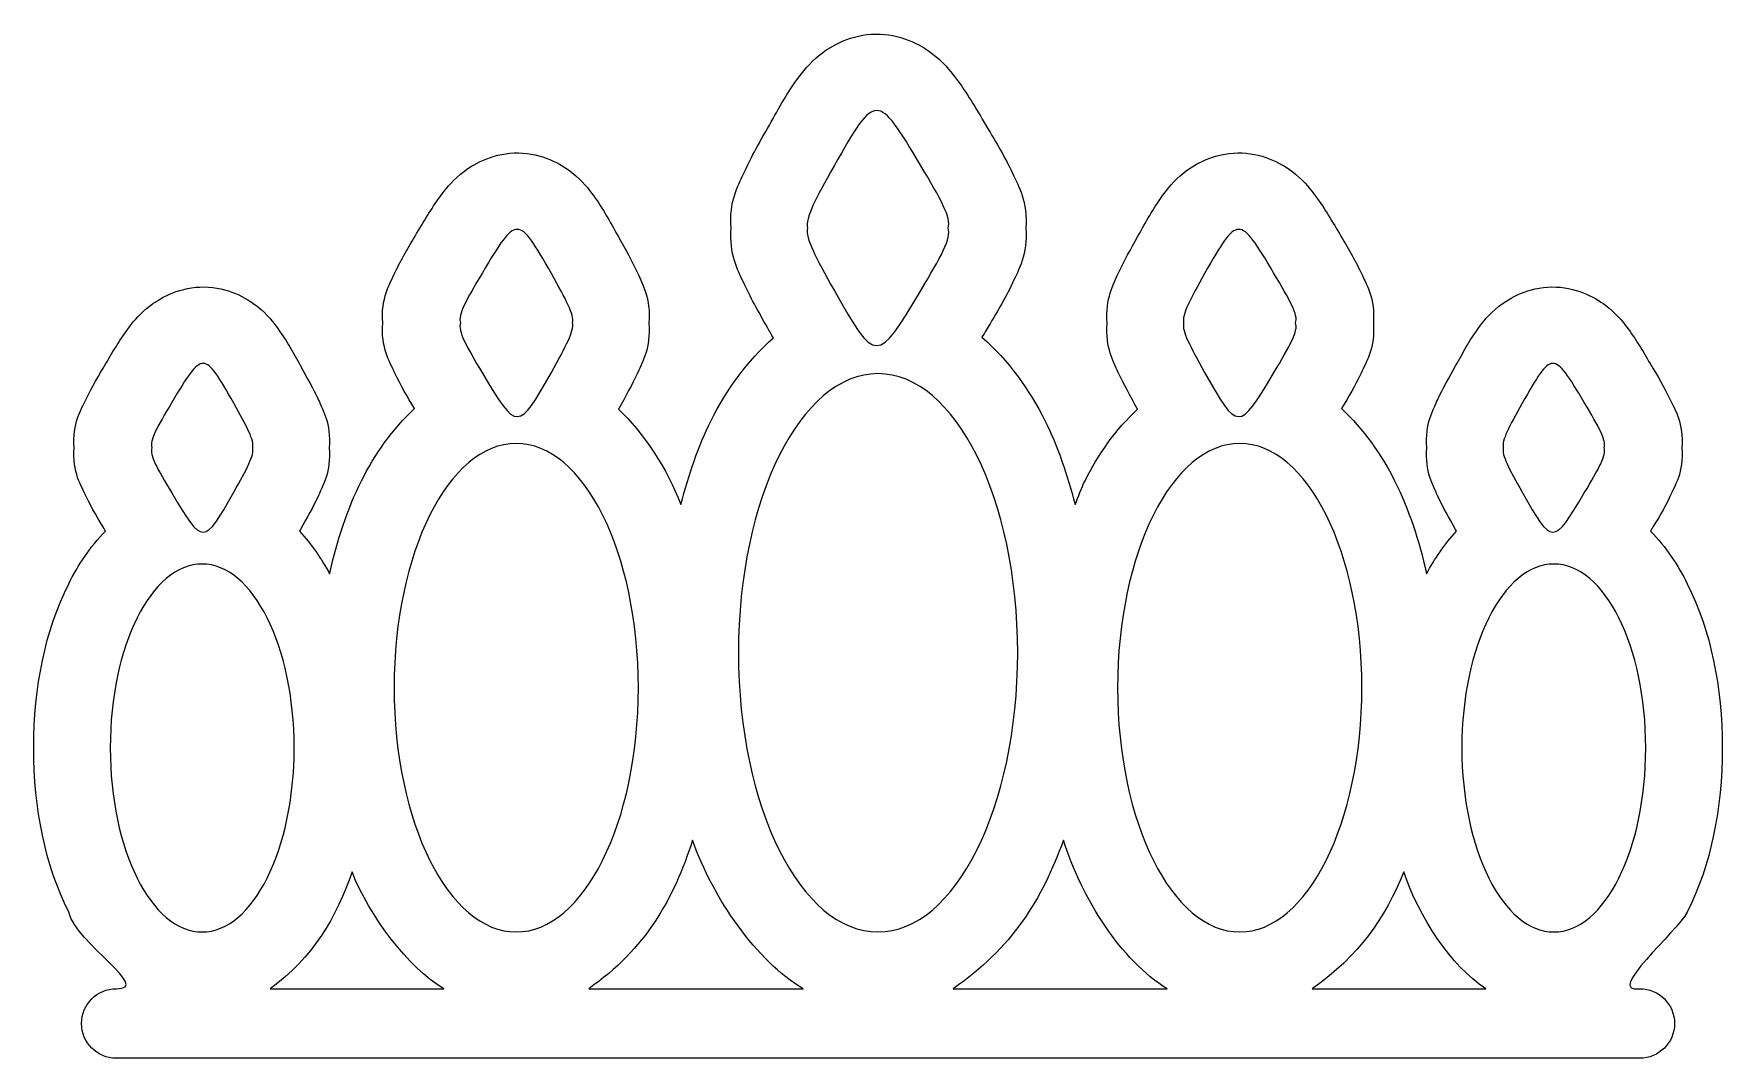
# Model space of a CAD drawing. Header units: centimetres. Extents: x -4.1 to 9, y -3.3 to 9.7.
# Drawn here: x -3.844 to 0.781, y 6.89 to 9.697 of the extents above; entities that cross this region are included whole.
import ezdxf

# ---------------------------------------------------------------- set-up
doc = ezdxf.new("R2010")
doc.units = ezdxf.units.CM
doc.header["$MEASUREMENT"] = 0
doc.layers.add('Layer 1', color=7, linetype='Continuous')

msp = doc.modelspace()

# ---------------------------------------------------------------- linework, layer by layer
at = {"layer": 'Layer 1', "color": 9}
for points, knots in [([(-1.53799, 9.69639), (-1.60345, 9.69559), (-1.65808, 9.66583), (-1.68954, 9.64054), (-1.68954, 9.64054), (-1.72099, 9.61526), (-1.7382, 9.59241), (-1.7535, 9.57125), (-1.7535, 9.57125), (-1.78409, 9.52894), (-1.80561, 9.4888), (-1.83437, 9.43754), (-1.83437, 9.43754), (-1.86009, 9.39169), (-1.88148, 9.35431), (-1.90018, 9.3131), (-1.90018, 9.3131), (-1.91591, 9.27844), (-1.93921, 9.23742), (-1.93401, 9.16479), (-1.93401, 9.16479), (-1.93907, 9.09228), (-1.91591, 9.05106), (-1.90018, 9.01648), (-1.90018, 9.01648), (-1.88149, 8.97541), (-1.86003, 8.93823), (-1.83437, 8.89251), (-1.83437, 8.89251), (-1.82844, 8.88195), (-1.82363, 8.87354), (-1.81815, 8.86378), (-1.81815, 8.86378), (-1.88992, 8.80178), (-1.94678, 8.72071), (-1.98916, 8.63599), (-1.98916, 8.63599), (-2.02388, 8.5666), (-2.05003, 8.48883), (-2.07142, 8.40774), (-2.07142, 8.40774), (-2.10874, 8.50568), (-2.17436, 8.60476), (-2.24243, 8.66866), (-2.24243, 8.66866), (-2.22238, 8.70438), (-2.20542, 8.73455), (-2.1896, 8.76946), (-2.1896, 8.76946), (-2.17614, 8.79917), (-2.15426, 8.83583), (-2.15878, 8.90433), (-2.15878, 8.90433), (-2.15403, 8.97324), (-2.1761, 9.01034), (-2.1896, 9.04012), (-2.1896, 9.04012), (-2.20574, 9.07573), (-2.22302, 9.10611), (-2.24359, 9.14277), (-2.24359, 9.14277), (-2.26661, 9.1838), (-2.28388, 9.21658), (-2.31079, 9.25377), (-2.31079, 9.25377), (-2.32425, 9.27236), (-2.34006, 9.29284), (-2.36988, 9.3168), (-2.36988, 9.3168), (-2.3997, 9.34076), (-2.45254, 9.37001), (-2.51656, 9.37079), (-2.51656, 9.37079), (-2.58009, 9.37157), (-2.6339, 9.34398), (-2.6644, 9.32074), (-2.6644, 9.32074), (-2.6949, 9.29749), (-2.71099, 9.27688), (-2.72488, 9.25864), (-2.72488, 9.25864), (-2.75267, 9.22214), (-2.77133, 9.1899), (-2.79533, 9.1495), (-2.79533, 9.1495), (-2.81812, 9.11112), (-2.83677, 9.08043), (-2.85465, 9.04198), (-2.85465, 9.04198), (-2.86829, 9.01265), (-2.89392, 8.97173), (-2.88802, 8.9048), (-2.88802, 8.9048), (-2.89376, 8.838), (-2.8683, 8.79684), (-2.85465, 8.76762), (-2.85465, 8.76762), (-2.8384, 8.73282), (-2.82066, 8.70366), (-2.80066, 8.67006), (-2.80066, 8.67006), (-2.8616, 8.61427), (-2.91017, 8.54443), (-2.94618, 8.4724), (-2.94618, 8.4724), (-2.98477, 8.39522), (-3.01349, 8.3096), (-3.03354, 8.21773), (-3.03354, 8.21773), (-3.05622, 8.25833), (-3.08256, 8.29874), (-3.11627, 8.33406), (-3.11627, 8.33406), (-3.11537, 8.33567), (-3.11441, 8.33706), (-3.11349, 8.33869), (-3.11349, 8.33869), (-3.09501, 8.37163), (-3.07928, 8.39877), (-3.06413, 8.43208), (-3.06413, 8.43208), (-3.0515, 8.45983), (-3.0301, 8.49573), (-3.03447, 8.56301), (-3.03447, 8.56301), (-3.02996, 8.63041), (-3.05151, 8.66585), (-3.06413, 8.6937), (-3.06413, 8.6937), (-3.07928, 8.72715), (-3.09492, 8.75446), (-3.11349, 8.78755), (-3.11349, 8.78755), (-3.13419, 8.82445), (-3.14977, 8.85413), (-3.17513, 8.88928), (-3.17513, 8.88928), (-3.18781, 8.90685), (-3.20244, 8.92692), (-3.23167, 8.95046), (-3.23167, 8.95046), (-3.2609, 8.97399), (-3.31367, 9.00275), (-3.37696, 9.00353), (-3.37696, 9.00353), (-3.44055, 9.00431), (-3.49389, 8.97634), (-3.52364, 8.95348), (-3.52364, 8.95348), (-3.5534, 8.93062), (-3.56874, 8.9114), (-3.5818, 8.89416), (-3.5818, 8.89416), (-3.60793, 8.85967), (-3.62466, 8.83013), (-3.64622, 8.79382), (-3.64622, 8.79382), (-3.6666, 8.75951), (-3.68353, 8.73198), (-3.70044, 8.69603), (-3.70044, 8.69603), (-3.71332, 8.66865), (-3.73902, 8.62864), (-3.73335, 8.56256), (-3.73335, 8.56256), (-3.7388, 8.49682), (-3.71329, 8.4571), (-3.70044, 8.42978), (-3.70044, 8.42978), (-3.68401, 8.39484), (-3.66725, 8.3678), (-3.64761, 8.33477), (-3.64761, 8.33477), (-3.68945, 8.29122), (-3.72313, 8.24062), (-3.74818, 8.1904), (-3.74818, 8.1904), (-3.81272, 8.06105), (-3.84388, 7.90802), (-3.84388, 7.74062), (-3.84388, 7.74062), (-3.84388, 7.57322), (-3.81272, 7.42019), (-3.74818, 7.29084), (-3.74818, 7.29084), (-3.72672, 7.20342), (-3.51843, 7.0809), (-3.61772, 7.0809), (-3.61772, 7.0809), (-3.67051, 7.0809), (-3.71296, 7.03845), (-3.71296, 6.98566), (-3.71296, 6.98566), (-3.71296, 6.93287), (-3.67051, 6.89042), (-3.61772, 6.89042), (-3.61772, 6.89042), (-3.61772, 6.89042), (0.55498, 6.89042), (0.55498, 6.89042), (0.55498, 6.89042), (0.60777, 6.89042), (0.65022, 6.93287), (0.65022, 6.98566), (0.65022, 6.98566), (0.65022, 7.03845), (0.60777, 7.0809), (0.55498, 7.0809), (0.55498, 7.0809), (0.45643, 7.06676), (0.65832, 7.23796), (0.68521, 7.29084), (0.68521, 7.29084), (0.74975, 7.42019), (0.78091, 7.57322), (0.78091, 7.74062), (0.78091, 7.74062), (0.78091, 7.90802), (0.74975, 8.06105), (0.68521, 8.1904), (0.68521, 8.1904), (0.66016, 8.24061), (0.62671, 8.29122), (0.58487, 8.33477), (0.58487, 8.33477), (0.60452, 8.3678), (0.62128, 8.39484), (0.63771, 8.42978), (0.63771, 8.42978), (0.65056, 8.4571), (0.67584, 8.49682), (0.67038, 8.56256), (0.67038, 8.56256), (0.67606, 8.62864), (0.65059, 8.66866), (0.63771, 8.69603), (0.63771, 8.69603), (0.6208, 8.73197), (0.60363, 8.75951), (0.58325, 8.79382), (0.58325, 8.79382), (0.56169, 8.83013), (0.54519, 8.85967), (0.51906, 8.89416), (0.51906, 8.89416), (0.50599, 8.91141), (0.49065, 8.93062), (0.4609, 8.95348), (0.4609, 8.95348), (0.43114, 8.97634), (0.37781, 9.00431), (0.31422, 9.00353), (0.31422, 9.00353), (0.25093, 9.00275), (0.19816, 8.974), (0.16893, 8.95046), (0.16893, 8.95046), (0.1397, 8.92693), (0.12484, 8.90686), (0.11216, 8.88928), (0.11216, 8.88928), (0.0868, 8.85414), (0.07145, 8.82445), (0.05075, 8.78755), (0.05075, 8.78755), (0.03218, 8.75446), (0.01631, 8.72715), (0.00116, 8.6937), (0.00116, 8.6937), (-0.01146, 8.66584), (-0.03301, 8.63041), (-0.0285, 8.56301), (-0.0285, 8.56301), (-0.03287, 8.49573), (-0.01147, 8.45984), (0.00116, 8.43208), (0.00116, 8.43208), (0.01631, 8.39878), (0.03227, 8.37163), (0.05075, 8.33869), (0.05075, 8.33869), (0.05167, 8.33705), (0.0524, 8.33567), (0.0533, 8.33406), (0.0533, 8.33406), (0.01959, 8.29874), (-0.00652, 8.25833), (-0.02919, 8.21773), (-0.02919, 8.21773), (-0.04924, 8.3096), (-0.07796, 8.39522), (-0.11655, 8.4724), (-0.11655, 8.4724), (-0.15257, 8.54443), (-0.20137, 8.61427), (-0.26231, 8.67006), (-0.26231, 8.67006), (-0.24231, 8.70365), (-0.22456, 8.73282), (-0.20832, 8.76762), (-0.20832, 8.76762), (-0.19468, 8.79684), (-0.16898, 8.83801), (-0.17472, 8.9048), (-0.17472, 8.9048), (-0.16882, 8.97173), (-0.19468, 9.01265), (-0.20832, 9.04198), (-0.20832, 9.04198), (-0.22621, 9.08043), (-0.24485, 9.11112), (-0.26764, 9.1495), (-0.26764, 9.1495), (-0.29163, 9.1899), (-0.31006, 9.22215), (-0.33785, 9.25864), (-0.33785, 9.25864), (-0.35175, 9.27689), (-0.36783, 9.2975), (-0.39833, 9.32074), (-0.39833, 9.32074), (-0.42883, 9.34399), (-0.48265, 9.37157), (-0.54617, 9.37079), (-0.54617, 9.37079), (-0.61019, 9.37001), (-0.66326, 9.34076), (-0.69308, 9.3168), (-0.69308, 9.3168), (-0.7229, 9.29284), (-0.73848, 9.27236), (-0.75194, 9.25377), (-0.75194, 9.25377), (-0.77886, 9.21658), (-0.79635, 9.1838), (-0.81937, 9.14277), (-0.81937, 9.14277), (-0.83994, 9.10611), (-0.85722, 9.07573), (-0.87336, 9.04012), (-0.87336, 9.04012), (-0.88686, 9.01034), (-0.9087, 8.97324), (-0.90395, 8.90433), (-0.90395, 8.90433), (-0.90847, 8.83583), (-0.88683, 8.79918), (-0.87336, 8.76946), (-0.87336, 8.76946), (-0.85754, 8.73455), (-0.84035, 8.70438), (-0.82029, 8.66866), (-0.82029, 8.66866), (-0.88048, 8.61309), (-0.92872, 8.5438), (-0.96442, 8.47239), (-0.96442, 8.47239), (-0.97464, 8.45194), (-0.9826, 8.42932), (-0.99153, 8.40774), (-0.99153, 8.40774), (-1.01292, 8.48883), (-1.03884, 8.5666), (-1.07356, 8.63599), (-1.07356, 8.63599), (-1.11639, 8.72159), (-1.17406, 8.8034), (-1.24689, 8.86563), (-1.24689, 8.86563), (-1.24284, 8.87247), (-1.23914, 8.87809), (-1.23484, 8.88533), (-1.23484, 8.88533), (-1.20652, 8.93302), (-1.18359, 8.97081), (-1.163, 9.01463), (-1.163, 9.01463), (-1.14712, 9.04843), (-1.1203, 9.09383), (-1.12685, 9.16479), (-1.12685, 9.16479), (-1.12014, 9.23588), (-1.14712, 9.28105), (-1.163, 9.31495), (-1.163, 9.31495), (-1.18359, 9.35891), (-1.20645, 9.39692), (-1.23484, 9.44472), (-1.23484, 9.44472), (-1.2648, 9.49516), (-1.28767, 9.53506), (-1.31919, 9.57657), (-1.31919, 9.57657), (-1.33495, 9.59733), (-1.35243, 9.61967), (-1.38454, 9.64423), (-1.38454, 9.64423), (-1.41664, 9.66879), (-1.47264, 9.69717), (-1.53794, 9.69637), (-1.53794, 9.69637), (-1.53794, 9.69637), (-1.53799, 9.69639), (-1.53799, 9.69639)], [0, 0, 0, 0, 0.0098039, 0.0098039, 0.0098039, 0.0098039, 0.0196078, 0.0196078, 0.0196078, 0.0196078, 0.0294118, 0.0294118, 0.0294118, 0.0294118, 0.0392157, 0.0392157, 0.0392157, 0.0392157, 0.0490196, 0.0490196, 0.0490196, 0.0490196, 0.0588235, 0.0588235, 0.0588235, 0.0588235, 0.0686275, 0.0686275, 0.0686275, 0.0686275, 0.0784314, 0.0784314, 0.0784314, 0.0784314, 0.0882353, 0.0882353, 0.0882353, 0.0882353, 0.0980392, 0.0980392, 0.0980392, 0.0980392, 0.1078431, 0.1078431, 0.1078431, 0.1078431, 0.1176471, 0.1176471, 0.1176471, 0.1176471, 0.127451, 0.127451, 0.127451, 0.127451, 0.1372549, 0.1372549, 0.1372549, 0.1372549, 0.1470588, 0.1470588, 0.1470588, 0.1470588, 0.1568627, 0.1568627, 0.1568627, 0.1568627, 0.1666667, 0.1666667, 0.1666667, 0.1666667, 0.1764706, 0.1764706, 0.1764706, 0.1764706, 0.1862745, 0.1862745, 0.1862745, 0.1862745, 0.1960784, 0.1960784, 0.1960784, 0.1960784, 0.2058824, 0.2058824, 0.2058824, 0.2058824, 0.2156863, 0.2156863, 0.2156863, 0.2156863, 0.2254902, 0.2254902, 0.2254902, 0.2254902, 0.2352941, 0.2352941, 0.2352941, 0.2352941, 0.245098, 0.245098, 0.245098, 0.245098, 0.254902, 0.254902, 0.254902, 0.254902, 0.2647059, 0.2647059, 0.2647059, 0.2647059, 0.2745098, 0.2745098, 0.2745098, 0.2745098, 0.2843137, 0.2843137, 0.2843137, 0.2843137, 0.2941176, 0.2941176, 0.2941176, 0.2941176, 0.3039216, 0.3039216, 0.3039216, 0.3039216, 0.3137255, 0.3137255, 0.3137255, 0.3137255, 0.3235294, 0.3235294, 0.3235294, 0.3235294, 0.3333333, 0.3333333, 0.3333333, 0.3333333, 0.3431373, 0.3431373, 0.3431373, 0.3431373, 0.3529412, 0.3529412, 0.3529412, 0.3529412, 0.3627451, 0.3627451, 0.3627451, 0.3627451, 0.372549, 0.372549, 0.372549, 0.372549, 0.3823529, 0.3823529, 0.3823529, 0.3823529, 0.3921569, 0.3921569, 0.3921569, 0.3921569, 0.4019608, 0.4019608, 0.4019608, 0.4019608, 0.4117647, 0.4117647, 0.4117647, 0.4117647, 0.4215686, 0.4215686, 0.4215686, 0.4215686, 0.4313725, 0.4313725, 0.4313725, 0.4313725, 0.4411765, 0.4411765, 0.4411765, 0.4411765, 0.4509804, 0.4509804, 0.4509804, 0.4509804, 0.4607843, 0.4607843, 0.4607843, 0.4607843, 0.4705882, 0.4705882, 0.4705882, 0.4705882, 0.4803922, 0.4803922, 0.4803922, 0.4803922, 0.4901961, 0.4901961, 0.4901961, 0.4901961, 0.5, 0.5, 0.5, 0.5, 0.5098039, 0.5098039, 0.5098039, 0.5098039, 0.5196078, 0.5196078, 0.5196078, 0.5196078, 0.5294118, 0.5294118, 0.5294118, 0.5294118, 0.5392157, 0.5392157, 0.5392157, 0.5392157, 0.5490196, 0.5490196, 0.5490196, 0.5490196, 0.5588235, 0.5588235, 0.5588235, 0.5588235, 0.5686275, 0.5686275, 0.5686275, 0.5686275, 0.5784314, 0.5784314, 0.5784314, 0.5784314, 0.5882353, 0.5882353, 0.5882353, 0.5882353, 0.5980392, 0.5980392, 0.5980392, 0.5980392, 0.6078431, 0.6078431, 0.6078431, 0.6078431, 0.6176471, 0.6176471, 0.6176471, 0.6176471, 0.627451, 0.627451, 0.627451, 0.627451, 0.6372549, 0.6372549, 0.6372549, 0.6372549, 0.6470588, 0.6470588, 0.6470588, 0.6470588, 0.6568627, 0.6568627, 0.6568627, 0.6568627, 0.6666667, 0.6666667, 0.6666667, 0.6666667, 0.6764706, 0.6764706, 0.6764706, 0.6764706, 0.6862745, 0.6862745, 0.6862745, 0.6862745, 0.6960784, 0.6960784, 0.6960784, 0.6960784, 0.7058824, 0.7058824, 0.7058824, 0.7058824, 0.7156863, 0.7156863, 0.7156863, 0.7156863, 0.7254902, 0.7254902, 0.7254902, 0.7254902, 0.7352941, 0.7352941, 0.7352941, 0.7352941, 0.745098, 0.745098, 0.745098, 0.745098, 0.754902, 0.754902, 0.754902, 0.754902, 0.7647059, 0.7647059, 0.7647059, 0.7647059, 0.7745098, 0.7745098, 0.7745098, 0.7745098, 0.7843137, 0.7843137, 0.7843137, 0.7843137, 0.7941176, 0.7941176, 0.7941176, 0.7941176, 0.8039216, 0.8039216, 0.8039216, 0.8039216, 0.8137255, 0.8137255, 0.8137255, 0.8137255, 0.8235294, 0.8235294, 0.8235294, 0.8235294, 0.8333333, 0.8333333, 0.8333333, 0.8333333, 0.8431373, 0.8431373, 0.8431373, 0.8431373, 0.8529412, 0.8529412, 0.8529412, 0.8529412, 0.8627451, 0.8627451, 0.8627451, 0.8627451, 0.872549, 0.872549, 0.872549, 0.872549, 0.8823529, 0.8823529, 0.8823529, 0.8823529, 0.8921569, 0.8921569, 0.8921569, 0.8921569, 0.9019608, 0.9019608, 0.9019608, 0.9019608, 0.9117647, 0.9117647, 0.9117647, 0.9117647, 0.9215686, 0.9215686, 0.9215686, 0.9215686, 0.9313725, 0.9313725, 0.9313725, 0.9313725, 0.9411765, 0.9411765, 0.9411765, 0.9411765, 0.9509804, 0.9509804, 0.9509804, 0.9509804, 0.9607843, 0.9607843, 0.9607843, 0.9607843, 0.9705882, 0.9705882, 0.9705882, 0.9705882, 0.9803922, 0.9803922, 0.9803922, 0.9803922, 1, 1, 1, 1]), ([(-1.5352, 9.48691), (-1.505, 9.48728), (-1.47443, 9.43725), (-1.41517, 9.33745), (-1.41517, 9.33745), (-1.35896, 9.24279), (-1.32963, 9.19226), (-1.3394, 9.16481), (-1.3394, 9.16481), (-1.32971, 9.13735), (-1.35901, 9.08675), (-1.41517, 8.99217), (-1.41517, 8.99217), (-1.53371, 8.79256), (-1.5384, 8.79249), (-1.65199, 8.99495), (-1.65199, 8.99495), (-1.70285, 9.08559), (-1.73037, 9.13651), (-1.72452, 9.16481), (-1.72452, 9.16481), (-1.73043, 9.19309), (-1.70289, 9.24418), (-1.65199, 9.3349), (-1.65199, 9.3349), (-1.59519, 9.43613), (-1.5654, 9.48654), (-1.5352, 9.48691)], [0, 0, 0, 0, 0.125, 0.125, 0.125, 0.125, 0.25, 0.25, 0.25, 0.25, 0.375, 0.375, 0.375, 0.375, 0.5, 0.5, 0.5, 0.5, 0.625, 0.625, 0.625, 0.625, 0.75, 0.75, 0.75, 0.75, 1, 1, 1, 1]), ([(-2.51935, 9.16133), (-2.49528, 9.16104), (-2.47147, 9.12082), (-2.4262, 9.04014), (-2.4262, 9.04014), (-2.38563, 8.96783), (-2.36355, 8.92735), (-2.36827, 8.90481), (-2.36827, 8.90481), (-2.36361, 8.88226), (-2.38567, 8.84173), (-2.4262, 8.76948), (-2.4262, 8.76948), (-2.51674, 8.60811), (-2.52057, 8.60806), (-2.61506, 8.76716), (-2.61506, 8.76716), (-2.65983, 8.84255), (-2.6828, 8.88291), (-2.67508, 8.90481), (-2.67508, 8.90481), (-2.68286, 8.92669), (-2.65987, 8.967), (-2.61506, 9.04246), (-2.61506, 9.04246), (-2.56782, 9.12201), (-2.54343, 9.16163), (-2.51936, 9.16134), (-2.51936, 9.16134), (-2.51936, 9.16134), (-2.51935, 9.16133), (-2.51935, 9.16133)], [0, 0, 0, 0, 0.1111111, 0.1111111, 0.1111111, 0.1111111, 0.2222222, 0.2222222, 0.2222222, 0.2222222, 0.3333333, 0.3333333, 0.3333333, 0.3333333, 0.4444444, 0.4444444, 0.4444444, 0.4444444, 0.5555556, 0.5555556, 0.5555556, 0.5555556, 0.6666667, 0.6666667, 0.6666667, 0.6666667, 0.7777778, 0.7777778, 0.7777778, 0.7777778, 1, 1, 1, 1]), ([(-0.54365, 9.16133), (-0.51958, 9.16162), (-0.49519, 9.12201), (-0.44795, 9.04245), (-0.44795, 9.04245), (-0.40314, 8.967), (-0.37992, 8.92668), (-0.3877, 8.9048), (-0.3877, 8.9048), (-0.37997, 8.88291), (-0.40318, 8.84254), (-0.44795, 8.76715), (-0.44795, 8.76715), (-0.54243, 8.60805), (-0.54626, 8.60809), (-0.63681, 8.76947), (-0.63681, 8.76947), (-0.67735, 8.84172), (-0.69917, 8.88225), (-0.69451, 8.9048), (-0.69451, 8.9048), (-0.69922, 8.92734), (-0.67738, 8.96782), (-0.63681, 9.04013), (-0.63681, 9.04013), (-0.59154, 9.12082), (-0.56773, 9.16103), (-0.54366, 9.16132), (-0.54366, 9.16132), (-0.54366, 9.16132), (-0.54365, 9.16133), (-0.54365, 9.16133)], [0, 0, 0, 0, 0.1111111, 0.1111111, 0.1111111, 0.1111111, 0.2222222, 0.2222222, 0.2222222, 0.2222222, 0.3333333, 0.3333333, 0.3333333, 0.3333333, 0.4444444, 0.4444444, 0.4444444, 0.4444444, 0.5555556, 0.5555556, 0.5555556, 0.5555556, 0.6666667, 0.6666667, 0.6666667, 0.6666667, 0.7777778, 0.7777778, 0.7777778, 0.7777778, 1, 1, 1, 1]), ([(-3.37975, 8.79404), (-3.35808, 8.79377), (-3.33686, 8.75731), (-3.2961, 8.68466), (-3.2961, 8.68466), (-3.25957, 8.61956), (-3.23972, 8.5833), (-3.24396, 8.563), (-3.24396, 8.563), (-3.23976, 8.54269), (-3.2596, 8.50593), (-3.2961, 8.44088), (-3.2961, 8.44088), (-3.37762, 8.29558), (-3.38089, 8.29578), (-3.46596, 8.43903), (-3.46596, 8.43903), (-3.50627, 8.50691), (-3.52737, 8.54329), (-3.52042, 8.563), (-3.52042, 8.563), (-3.52743, 8.5827), (-3.50631, 8.61904), (-3.46596, 8.68697), (-3.46596, 8.68697), (-3.42343, 8.75859), (-3.40143, 8.79429), (-3.37976, 8.79403), (-3.37976, 8.79403), (-3.37976, 8.79403), (-3.37975, 8.79404), (-3.37975, 8.79404)], [0, 0, 0, 0, 0.1111111, 0.1111111, 0.1111111, 0.1111111, 0.2222222, 0.2222222, 0.2222222, 0.2222222, 0.3333333, 0.3333333, 0.3333333, 0.3333333, 0.4444444, 0.4444444, 0.4444444, 0.4444444, 0.5555556, 0.5555556, 0.5555556, 0.5555556, 0.6666667, 0.6666667, 0.6666667, 0.6666667, 0.7777778, 0.7777778, 0.7777778, 0.7777778, 1, 1, 1, 1]), ([(0.31676, 8.79404), (0.33843, 8.79431), (0.36066, 8.75861), (0.40319, 8.68698), (0.40319, 8.68698), (0.44353, 8.61905), (0.46442, 8.5827), (0.45741, 8.56301), (0.45741, 8.56301), (0.46437, 8.5433), (0.44349, 8.50691), (0.40319, 8.43904), (0.40319, 8.43904), (0.31812, 8.29579), (0.31463, 8.2956), (0.2331, 8.44089), (0.2331, 8.44089), (0.1966, 8.50594), (0.17676, 8.5427), (0.18096, 8.56301), (0.18096, 8.56301), (0.17672, 8.58331), (0.19657, 8.61956), (0.2331, 8.68467), (0.2331, 8.68467), (0.27386, 8.75732), (0.29508, 8.79378), (0.31675, 8.79405), (0.31675, 8.79405), (0.31675, 8.79405), (0.31676, 8.79404), (0.31676, 8.79404)], [0, 0, 0, 0, 0.1111111, 0.1111111, 0.1111111, 0.1111111, 0.2222222, 0.2222222, 0.2222222, 0.2222222, 0.3333333, 0.3333333, 0.3333333, 0.3333333, 0.4444444, 0.4444444, 0.4444444, 0.4444444, 0.5555556, 0.5555556, 0.5555556, 0.5555556, 0.6666667, 0.6666667, 0.6666667, 0.6666667, 0.7777778, 0.7777778, 0.7777778, 0.7777778, 1, 1, 1, 1]), ([(-1.5315, 8.766), (-1.32031, 8.766), (-1.14892, 8.42344), (-1.14892, 8.00107), (-1.14892, 8.00107), (-1.14892, 7.5787), (-1.32031, 7.23637), (-1.5315, 7.23637), (-1.5315, 7.23637), (-1.74269, 7.23637), (-1.91385, 7.5787), (-1.91385, 8.00107), (-1.91385, 8.00107), (-1.91385, 8.42344), (-1.74269, 8.766), (-1.5315, 8.766)], [0, 0, 0, 0, 0.2, 0.2, 0.2, 0.2, 0.4, 0.4, 0.4, 0.4, 0.6, 0.6, 0.6, 0.6, 1, 1, 1, 1]), ([(-2.52236, 8.57483), (-2.33757, 8.57483), (-2.18775, 8.27518), (-2.18775, 7.9056), (-2.18775, 7.9056), (-2.18775, 7.53602), (-2.33758, 7.23637), (-2.52236, 7.23637), (-2.52236, 7.23637), (-2.70715, 7.23637), (-2.85697, 7.53602), (-2.85697, 7.9056), (-2.85697, 7.9056), (-2.85697, 8.27517), (-2.70714, 8.57483), (-2.52236, 8.57483)], [0, 0, 0, 0, 0.2, 0.2, 0.2, 0.2, 0.4, 0.4, 0.4, 0.4, 0.6, 0.6, 0.6, 0.6, 1, 1, 1, 1]), ([(-0.54063, 8.57483), (-0.35584, 8.57483), (-0.20602, 8.27518), (-0.20602, 7.9056), (-0.20602, 7.9056), (-0.20602, 7.53602), (-0.35585, 7.23637), (-0.54063, 7.23637), (-0.54063, 7.23637), (-0.72542, 7.23637), (-0.87524, 7.53602), (-0.87524, 7.9056), (-0.87524, 7.9056), (-0.87524, 8.27517), (-0.72541, 8.57483), (-0.54063, 8.57483)], [0, 0, 0, 0, 0.2, 0.2, 0.2, 0.2, 0.4, 0.4, 0.4, 0.4, 0.6, 0.6, 0.6, 0.6, 1, 1, 1, 1]), ([(-3.38276, 8.24439), (-3.24357, 8.24439), (-3.13064, 8.019), (-3.13064, 7.74062), (-3.13064, 7.74062), (-3.13064, 7.46224), (-3.24357, 7.23638), (-3.38276, 7.23638), (-3.38276, 7.23638), (-3.52195, 7.23638), (-3.63441, 7.46224), (-3.63441, 7.74062), (-3.63441, 7.74062), (-3.63441, 8.019), (-3.52195, 8.24439), (-3.38276, 8.24439)], [0, 0, 0, 0, 0.2, 0.2, 0.2, 0.2, 0.4, 0.4, 0.4, 0.4, 0.6, 0.6, 0.6, 0.6, 1, 1, 1, 1]), ([(0.31977, 8.24439), (0.45896, 8.24439), (0.57143, 8.019), (0.57143, 7.74062), (0.57143, 7.74062), (0.57143, 7.46224), (0.45896, 7.23638), (0.31977, 7.23638), (0.31977, 7.23638), (0.18058, 7.23638), (0.06765, 7.46224), (0.06765, 7.74062), (0.06765, 7.74062), (0.06765, 8.019), (0.18058, 8.24439), (0.31977, 8.24439)], [0, 0, 0, 0, 0.2, 0.2, 0.2, 0.2, 0.4, 0.4, 0.4, 0.4, 0.6, 0.6, 0.6, 0.6, 1, 1, 1, 1]), ([(-2.03944, 7.4878), (-1.98424, 7.33048), (-1.86313, 7.1543), (-1.7368, 7.08089), (-1.7368, 7.08089), (-1.7368, 7.08089), (-2.32376, 7.08089), (-2.32376, 7.08089), (-2.32376, 7.08089), (-2.16864, 7.18928), (-2.09107, 7.32624), (-2.03943, 7.4878), (-2.03943, 7.4878), (-2.03943, 7.4878), (-2.03944, 7.4878), (-2.03944, 7.4878)], [0, 0, 0, 0, 0.2, 0.2, 0.2, 0.2, 0.4, 0.4, 0.4, 0.4, 0.6, 0.6, 0.6, 0.6, 1, 1, 1, 1]), ([(-1.02355, 7.4878), (-0.97467, 7.33026), (-0.8652, 7.15682), (-0.73922, 7.08089), (-0.73922, 7.08089), (-0.73922, 7.08089), (-1.32595, 7.08089), (-1.32595, 7.08089), (-1.32595, 7.08089), (-1.16548, 7.19117), (-1.08246, 7.32484), (-1.02355, 7.4878)], [0, 0, 0, 0, 0.25, 0.25, 0.25, 0.25, 0.5, 0.5, 0.5, 0.5, 1, 1, 1, 1]), ([(-2.97214, 7.40113), (-2.92308, 7.27719), (-2.8185, 7.13968), (-2.72095, 7.08088), (-2.72095, 7.08088), (-2.72095, 7.08088), (-3.19622, 7.08088), (-3.19622, 7.08088), (-3.19622, 7.08088), (-3.08051, 7.16499), (-3.01291, 7.27858), (-2.97214, 7.40113)], [0, 0, 0, 0, 0.25, 0.25, 0.25, 0.25, 0.5, 0.5, 0.5, 0.5, 1, 1, 1, 1]), ([(-0.09085, 7.40113), (-0.05043, 7.27778), (0.03716, 7.14337), (0.13323, 7.08088), (0.13323, 7.08088), (0.13323, 7.08088), (-0.34204, 7.08088), (-0.34204, 7.08088), (-0.34204, 7.08088), (-0.21301, 7.17213), (-0.14399, 7.27262), (-0.09085, 7.40113)], [0, 0, 0, 0, 0.25, 0.25, 0.25, 0.25, 0.5, 0.5, 0.5, 0.5, 1, 1, 1, 1])]:
    msp.add_open_spline(points, degree=3, knots=knots, dxfattribs=at)

doc.saveas('drawing.dxf')
